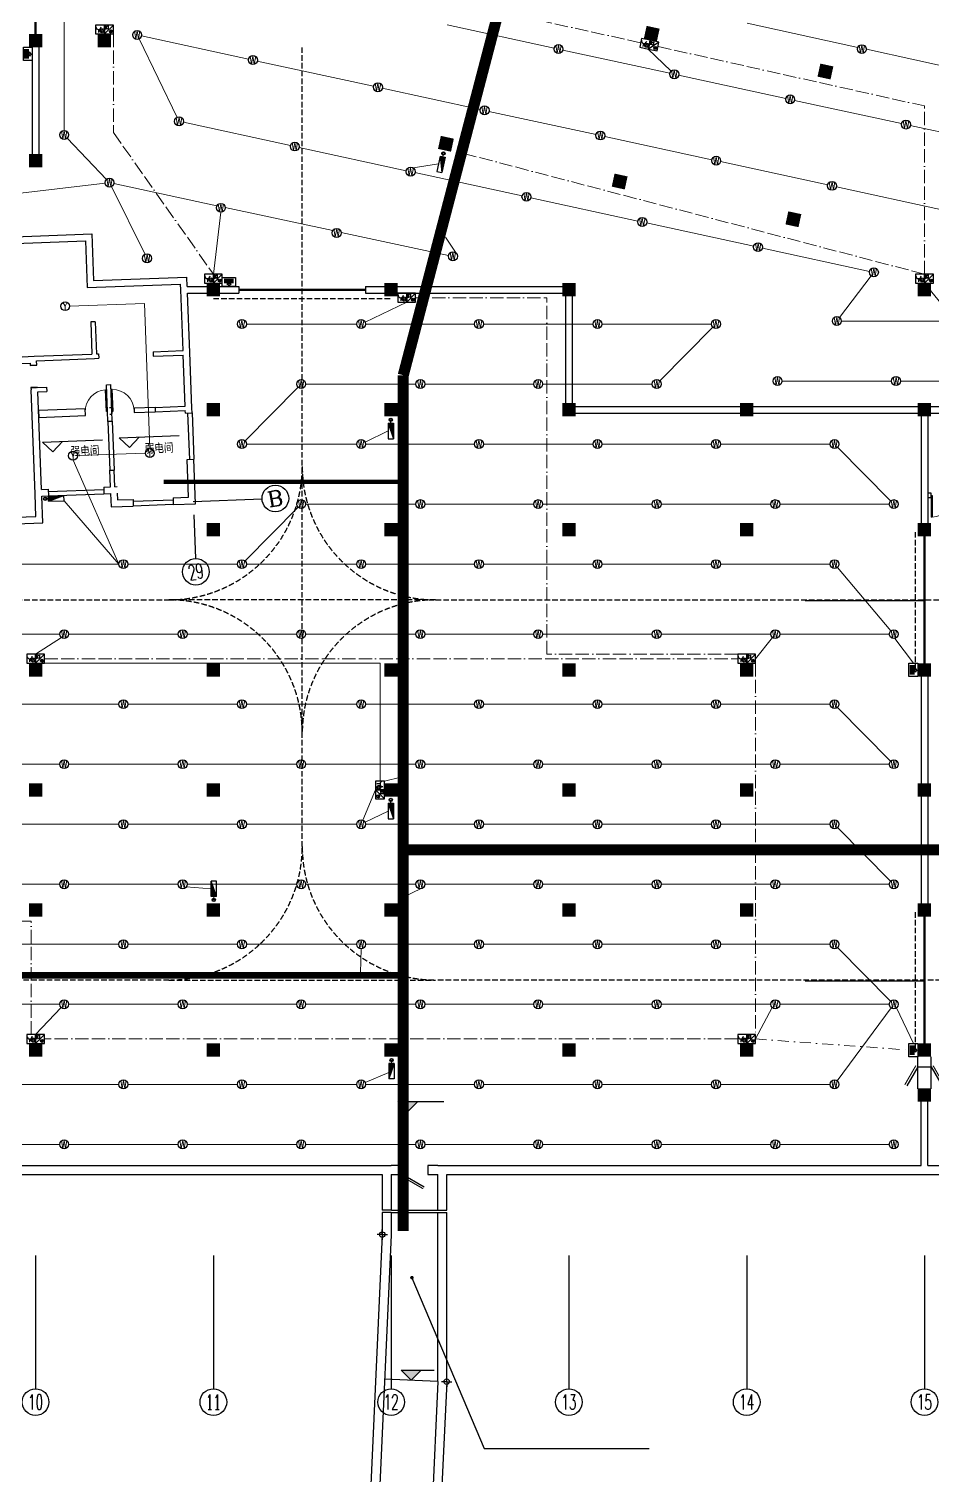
# Model space of a CAD drawing. Extents: x 791398 to 2325386, y -987887 to -518217.
# Drawn here: x 1491594 to 1532237, y -863474 to -798425 of the extents above; entities that cross this region are included whole.
import ezdxf
from ezdxf.enums import TextEntityAlignment as Align

# ---------------------------------------------------------------- set-up
doc = ezdxf.new("R2010")
doc.units = 0
doc.header["$LTSCALE"] = 1000
doc.header["$MEASUREMENT"] = 0
for name, pattern in [('ACAD_ISO11W100', [33.5, 12, -3, 12, -3, 0.5, -3]), ('BORDER', [1.75, 0.5, -0.25, 0.5, -0.25, 0, -0.25]), ('DASH', [0.35, 0.25, -0.1]), ('DASHDOT', [1, 0.5, -0.25, 0, -0.25]), ('DASHEDX2', [1.5, 1, -0.5])]:
    doc.linetypes.add(name, pattern=pattern)
for name, color, linetype in [('AXIS', 3, 'Continuous'), ('AXIS_TEXT', 7, 'Continuous'), ('COLUMN', 9, 'Continuous'), ('DIM_ELEV', 3, 'Continuous'), ('DIM_LEAD', 3, 'Continuous'), ('HT-TEXT', 7, 'Continuous'), ('JPS-X', 1, 'BORDER'), ('JPS-XHS', 7, 'Continuous'), ('PS房间字', 3, 'Continuous'), ('PUB_DIM', 3, 'Continuous'), ('RD-equip', 3, 'Continuous'), ('STAIRS', 9, 'Continuous'), ('WALL', 8, 'Continuous'), ('WINDOW', 8, 'Continuous'), ('ZS封堵', 40, 'Continuous'), ('内部尺寸', 230, 'Continuous'), ('行车方向', 191, 'Continuous')]:
    doc.layers.add(name, color=color, linetype=linetype)
doc.layers.add('RD-line', color=2, linetype='Continuous', lineweight=0)
doc.styles.add('_TCH_AXIS', font='COMPLEX', dxfattribs={"bigfont": 'GBCBIG'})
doc.styles.add('_TEL_DIM', font='SIMPLEX', dxfattribs={"width": 0.8, "height": 3.5, "bigfont": 'HZTXT'})
doc.styles.add('COMPLEX', font='COMPLEX')
doc.styles.add('FS1', font='txt4', dxfattribs={"width": 0.8, "bigfont": 'fstxt'})
doc.styles.get("Standard").update_dxf_attribs({"font": 'gbenor.shx', "bigfont": 'gbcbig.shx'})
doc.styles.add('TEXT', font='tjromans.shx', dxfattribs={"width": 0.8, "height": 400, "bigfont": 'tjhztxt.shx'})
doc.linetypes.add('BRA', pattern='A,2.8,-0.1,["B",_TEL_DIM,S=0.07,R=0,X=0,Y=-0.12],-0.25', length=3.15)

# ---------------------------------------------------------------- blocks, each defined once
blk = doc.blocks.new('dwd')
at = {"layer": 'PUB_DIM'}
for q in [(-233, 0), (0, 233), (233, 0), (0, -233)]:
    blk.add_line((0, 0), q, dxfattribs=at)
blk.add_circle((0, 0), 125, dxfattribs=at)
blk = doc.blocks.new('FF')
at = {"linetype": 'Continuous'}
for radius in [75, 60]:
    blk.add_circle((0, 0), radius, dxfattribs=at)
blk = doc.blocks.new('DXHS')
at = {"layer": 'JPS-XHS'}
blk.add_hatch(color=256, dxfattribs=at).paths.add_polyline_path([(-350, 240), (-350, 0), (350, 0)])
at = {"layer": 'JPS-XHS', "linetype": 'Continuous'}
for p, q in [((-350, 240), (-350, 0)), ((-350, 240), (350, 240)), ((-350, 0), (350, 0)), ((350, 240), (350, 0))]:
    blk.add_line(p, q, dxfattribs=at)
at = {"layer": 'JPS-XHS'}
blk.add_line((-350, 240), (350, 0), dxfattribs=at)
blk = doc.blocks.new('xxhhsss')
at = {"layer": 'JPS-X', "const_width": 50}
for points in [[(45054, -105841), (45086, -105694)], [(42715, -117823), (42715, -117673)], [(27318, -121219), (27168, -121225)], [(42715, -134923), (42715, -134773)], [(34755, -139123), (34755, -139273)], [(42755, -146623), (42755, -146473)]]:
    blk.add_lwpolyline(points, dxfattribs=at)
at = {"layer": 'JPS-X'}
for p, rotation in [((45086, -105694), 77.75137563667849), ((42715, -117673), 90), ((27168, -121225), 182.1740398099917), ((42715, -134773), 90), ((34755, -139273), 270), ((42755, -146473), 270)]:
    blk.add_blockref('FF', p, dxfattribs=dict(at, rotation=rotation))
at = {"layer": 'JPS-XHS', "xscale": -1}
for p, rotation in [((45097, -106209), 77.75137563667849), ((42835, -118173), 90), ((27663, -121086), 182.1740398099917), ((42835, -135273), 90), ((34635, -138773), 270)]:
    blk.add_blockref('DXHS', p, dxfattribs=dict(at, rotation=rotation))
at = {"layer": 'JPS-XHS', "rotation": 270}
blk.add_blockref('DXHS', (42635, -146973), dxfattribs=at)
blk = doc.blocks.new('_FZH')
blk.add_solid([(-0.5, -0.5), (0.5, -0.5), (-0.5, 0.5), (0.5, 0.5)])
blk = doc.blocks.new('$DorLib2D$00000191')
at = {"color": 0}
blk.add_line((-0.5, 0.15), (0.366, 0.65), dxfattribs=at)
at = {"color": 0, "const_width": 0.05}
blk.add_lwpolyline([(-0.55, 0.237), (0.316, 0.737)], dxfattribs=at)
blk = doc.blocks.new('$DorLib2D$00000001')
for p, q in [((0.45, 0.975), (0.5, 0.975)), ((0.45, 0), (0.45, 0.975)), ((0.5, 0), (0.5, 0.975)), ((0.5, 0), (0.45, 0))]:
    blk.add_line(p, q)
at = {"lineweight": 13}
blk.add_arc((0.475, 0), 0.975, 91.46928, 180, dxfattribs=at)
blk = doc.blocks.new('_AXISO')
blk.add_circle((0, 0), 0.5)
at = {"layer": 'AXIS_TEXT', "style": 'COMPLEX', "width": 1.041667}
blk.add_attdef('A', text='', height=0.56, dxfattribs=at).set_placement((-0.25, -0.28), (0.25, -0.28), align=Align.FIT)
blk = doc.blocks.new('$DorLib2D$00000192')
at = {"color": 0}
blk.add_line((-0.5, 0.125), (0.366, 0.625), dxfattribs=at)
at = {"color": 0, "const_width": 0.0417}
blk.add_lwpolyline([(-0.542, 0.197), (0.324, 0.697)], dxfattribs=at)
blk = doc.blocks.new('yy')
at = {"layer": 'RD-equip'}
blk.add_circle((0, 0), 200, dxfattribs=at)
at = {"layer": 'RD-equip', "color": 4, "style": 'FS1', "width": 0.8}
blk.add_attdef('Y', text='', height=360, dxfattribs=at).set_placement((0, 0), align=Align.MIDDLE)
blk = doc.blocks.new('sadadfadsada')
for p, q in [((-400, 400), (-400, 0)), ((0, 400), (-400, 400)), ((-400, 0), (0, 0)), ((-268, 200), (-268, 60)), ((400, 400), (0, 400)), ((400, 400), (0, 0)), ((0, 400), (0, 0)), ((0, 0), (0, 400)), ((0, 0), (400, 0)), ((33, 346, 0), (33, 226, 0)), ((92, 346, 0), (33, 346, 0)), ((33, 226, 0), (92, 226, 0)), ((92, 326, 0), (172, 366, 0)), ((92, 226, 0), (92, 346, 0)), ((172, 206, 0), (92, 246, 0)), ((172, 366, 0), (172, 206, 0)), ((242, 159), (338, 64)), ((242, 64), (338, 159)), ((400, 0), (400, 400))]:
    blk.add_line(p, q)
for centre, radius in [((-109, 144), 90.3), ((-109, 144), 45.2), ((290, 111), 67.6)]:
    blk.add_circle(centre, radius)
blk.add_arc((-268, 320), 120, 180, 0)
at = {"flags": 9}
for p in [(-200, 400), (200, 400)]:
    blk.add_attdef('A', p, '', height=0.008, dxfattribs=at)
blk = doc.blocks.new('FHJL')
at = {"layer": 'RD-equip', "color": 4}
for p, q in [((-212, 331), (210, 331)), ((-212, 274), (210, 274)), ((-212, 221), (210, 221)), ((-212, 168), (210, 168)), ((-97, 120), (-31, 120)), ((0, 43), (-97, 120)), ((-31, 120), (-31, 293)), ((0, 43), (97, 120)), ((31, 120), (31, 293)), ((97, 120), (31, 120))]:
    blk.add_line(p, q, dxfattribs=at)
at = {"layer": 'RD-equip'}
blk.add_lwpolyline([(300, 400), (300, 0), (-300, 0), (-300, 400)], close=True, dxfattribs=at)
blk = doc.blocks.new('YYYY')
at = {"layer": 'RD-equip'}
blk.add_blockref('yy', (0, 0), dxfattribs=at).add_auto_attribs({'Y': 'Y'})

msp = doc.modelspace()

# ---------------------------------------------------------------- hatches: boundary and pattern name
at = {"layer": 'DIM_ELEV'}
for points in [[(1508651, -847121), (1508201, -846671), (1509101, -846671)], [(1508795, -859209), (1508345, -858759), (1509245, -858759)]]:
    msp.add_hatch(color=256, dxfattribs=at).paths.add_polyline_path(points)

# ---------------------------------------------------------------- linework, layer by layer
for p, q in [((1531594, -846106), (1531594, -845106)), ((1531594, -846106), (1531594, -845106)), ((1532194, -846106), (1532194, -845106)), ((1532194, -846106), (1532194, -845106)), ((1507894, -851656), (1509994, -851656)), ((1507894, -851656), (1509994, -851656)), ((1507906, -851556), (1509994, -851556)), ((1507906, -851556), (1509994, -851556))]:
    msp.add_line(p, q)
at = {"layer": 'AXIS'}
for p, q in [((1498987, -819685), (1502084, -819567)), ((1499009, -820285), (1499084, -822243)), ((1491894, -853591), (1491894, -859591)), ((1499894, -853591), (1499894, -859591)), ((1507894, -853591), (1507894, -859591)), ((1515894, -853591), (1515894, -859591)), ((1523894, -853591), (1523894, -859591)), ((1531894, -853591), (1531894, -859591))]:
    msp.add_line(p, q, dxfattribs=at)
at = {"layer": 'DIM_ELEV'}
for p, q in [((1492211, -817016), (1494909, -816914)), ((1492677, -817449), (1492211, -817016)), ((1492677, -817449), (1493110, -816982)), ((1495658, -816815), (1498356, -816712)), ((1496124, -817247), (1495658, -816815)), ((1496124, -817247), (1496557, -816781)), ((1508651, -847121), (1508201, -846671)), ((1508201, -846671), (1510265, -846671)), ((1508651, -847121), (1509101, -846671)), ((1508795, -859209), (1508345, -858759)), ((1508345, -858759), (1509835, -858759)), ((1508795, -859209), (1509245, -858759))]:
    msp.add_line(p, q, dxfattribs=at)
at = {"layer": 'DIM_LEAD'}
for p, q in [((1508829, -854595), (1512074, -862284)), ((1512074, -862284), (1519501, -862284))]:
    msp.add_line(p, q, dxfattribs=at)
at = {"layer": 'DIM_LEAD', "const_width": 80}
msp.add_lwpolyline([(1508813, -854558, 1), (1508844, -854632, 1)], format="xyb", close=True, dxfattribs=at)
at = {"layer": 'HT-TEXT'}
for p, q in [((1526519, -824136, 0), (1531894, -824136)), ((1526519, -841236, 0), (1531894, -841236))]:
    msp.add_line(p, q, dxfattribs=at)
at = {"layer": 'RD-line', "linetype": 'ACAD_ISO11W100', "ltscale": 0.05}
for p, q in [((1519123, -799048), (1496580, -794074)), ((1495395, -798649), (1495395, -803081)), ((1519905, -799217), (1531894, -801891)), ((1531894, -809456), (1531894, -801891)), ((1495395, -803081), (1499894, -809456)), ((1531894, -809456), (1511060, -803999)), ((1508994, -810517), (1514903, -810517)), ((1514903, -826556), (1514903, -810517)), ((1492294, -826756), (1523494, -826756)), ((1523494, -826556), (1514903, -826556)), ((1524294, -826956), (1524294, -843656)), ((1476180, -838556), (1491694, -838556)), ((1491694, -843656), (1491694, -838556)), ((1523494, -843856), (1492294, -843856))]:
    msp.add_line(p, q, dxfattribs=at)
at = {"layer": 'RD-line'}
for p, q in [((1493180, -797542), (1493180, -802992)), ((1496658, -798737), (1501479, -799784)), ((1515231, -799290), (1510410, -798243)), ((1523918, -798159), (1528895, -799257)), ((1496550, -798875), (1498260, -802403)), ((1520442, -800421), (1515621, -799375)), ((1529279, -799342), (1534137, -800413)), ((1501870, -799869), (1507106, -801005)), ((1525654, -801553), (1520833, -800506)), ((1507497, -801090), (1511903, -802047)), ((1530866, -802684), (1526045, -801638)), ((1503364, -803672), (1498543, -802626)), ((1512294, -802132), (1517115, -803178)), ((1493318, -803337), (1495083, -805195)), ((1517506, -803263), (1522327, -804310)), ((1536078, -803816), (1531257, -802769)), ((1508576, -804804), (1503755, -803757)), ((1522718, -804395), (1527539, -805441)), ((1513788, -805935), (1508967, -804889)), ((1490712, -805869), (1495022, -805363)), ((1495309, -805519), (1496821, -808565)), ((1495416, -805382), (1500056, -806377)), ((1527930, -805526), (1532751, -806573)), ((1500432, -806457), (1505275, -807496)), ((1519000, -807067), (1514179, -806020)), ((1524212, -808198), (1519391, -807152)), ((1505642, -807575), (1510478, -808612)), ((1510818, -808515), (1510336, -807788)), ((1529424, -809330), (1524603, -808283)), ((1528070, -811405), (1529498, -809531)), ((1506344, -811699), (1501380, -811699)), ((1511647, -811699), (1506744, -811699)), ((1516980, -811699), (1512047, -811699)), ((1522313, -811699), (1517380, -811699)), ((1528149, -811564), (1533082, -811564)), ((1522373, -811841), (1519987, -814257)), ((1504047, -814399), (1509010, -814399)), ((1509410, -814399), (1514313, -814399)), ((1514713, -814399), (1519647, -814399)), ((1530416, -814264), (1525482, -814264)), ((1535749, -814264), (1530816, -814264)), ((1503706, -814541), (1501320, -816957)), ((1501380, -817099), (1506344, -817099)), ((1506744, -817099), (1511647, -817099)), ((1512047, -817099), (1516980, -817099)), ((1517380, -817099), (1522313, -817099)), ((1522713, -817099), (1527647, -817099)), ((1527987, -817241), (1530373, -819657)), ((1493586, -817821), (1495647, -822499)), ((1495647, -822499), (1493181, -819645)), ((1503706, -819941), (1501320, -822357)), ((1509010, -819799), (1504047, -819799)), ((1514313, -819799), (1509410, -819799)), ((1519647, -819799), (1514713, -819799)), ((1524980, -819799), (1520047, -819799)), ((1530313, -819799), (1525380, -819799)), ((1490713, -822499), (1495647, -822499)), ((1496047, -822499), (1500980, -822499)), ((1501380, -822499), (1506344, -822499)), ((1506744, -822499), (1511647, -822499)), ((1512047, -822499), (1516980, -822499)), ((1517380, -822499), (1522313, -822499)), ((1522713, -822499), (1527647, -822499)), ((1527976, -822652), (1530384, -825497)), ((1492980, -825649), (1488047, -825649)), ((1498313, -825649), (1493380, -825649)), ((1503647, -825649), (1498713, -825649)), ((1509010, -825649), (1504047, -825649)), ((1514313, -825649), (1509410, -825649)), ((1519647, -825649), (1514713, -825649)), ((1524980, -825649), (1520047, -825649)), ((1530313, -825649), (1525380, -825649)), ((1492294, -826956), (1507394, -826956)), ((1507394, -832256), (1507394, -826956)), ((1490713, -828799), (1495647, -828799)), ((1496047, -828799), (1500980, -828799)), ((1501380, -828799), (1506344, -828799)), ((1506744, -828799), (1511647, -828799)), ((1512047, -828799), (1516980, -828799)), ((1517380, -828799), (1522313, -828799)), ((1522713, -828799), (1527647, -828799)), ((1527987, -828941), (1530373, -831357)), ((1492980, -831499), (1488047, -831499)), ((1498313, -831499), (1493380, -831499)), ((1503647, -831499), (1498713, -831499)), ((1509010, -831499), (1504047, -831499)), ((1514313, -831499), (1509410, -831499)), ((1519647, -831499), (1514713, -831499)), ((1524980, -831499), (1520047, -831499)), ((1530313, -831499), (1525380, -831499)), ((1507594, -832256), (1508334, -832085)), ((1490713, -834199), (1495647, -834199)), ((1496047, -834199), (1500980, -834199)), ((1501380, -834199), (1506344, -834199)), ((1506744, -834199), (1511647, -834199)), ((1512047, -834199), (1516980, -834199)), ((1517380, -834199), (1522313, -834199)), ((1522713, -834199), (1527647, -834199)), ((1527987, -834341), (1530373, -836757)), ((1492980, -836899), (1488047, -836899)), ((1498313, -836899), (1493380, -836899)), ((1503647, -836899), (1498713, -836899)), ((1509010, -836899), (1504047, -836899)), ((1509210, -837099), (1508497, -837446)), ((1514313, -836899), (1509410, -836899)), ((1519647, -836899), (1514713, -836899)), ((1524980, -836899), (1520047, -836899)), ((1530313, -836899), (1525380, -836899)), ((1490713, -839599), (1495647, -839599)), ((1496047, -839599), (1500980, -839599)), ((1501380, -839599), (1506344, -839599)), ((1506744, -839599), (1511647, -839599)), ((1512047, -839599), (1516980, -839599)), ((1517380, -839599), (1522313, -839599)), ((1522713, -839599), (1527647, -839599)), ((1527987, -839741), (1530373, -842157)), ((1506544, -839799), (1506512, -840888)), ((1492980, -842299), (1488047, -842299)), ((1498313, -842299), (1493380, -842299)), ((1503647, -842299), (1498713, -842299)), ((1509010, -842299), (1504047, -842299)), ((1514313, -842299), (1509410, -842299)), ((1519647, -842299), (1514713, -842299)), ((1524980, -842299), (1520047, -842299)), ((1530313, -842299), (1525380, -842299)), ((1527966, -845738), (1530394, -842460)), ((1490713, -845899), (1495647, -845899)), ((1496047, -845899), (1500980, -845899)), ((1501380, -845899), (1506344, -845899)), ((1506744, -845899), (1511647, -845899)), ((1512047, -845899), (1516980, -845899)), ((1517380, -845899), (1522313, -845899)), ((1522713, -845899), (1527647, -845899)), ((1488047, -848599), (1492980, -848599)), ((1493380, -848599), (1498313, -848599)), ((1498713, -848599), (1503647, -848599)), ((1504047, -848599), (1509010, -848599)), ((1509410, -848599), (1514313, -848599)), ((1514713, -848599), (1519647, -848599)), ((1520047, -848599), (1524980, -848599)), ((1525380, -848599), (1530313, -848599))]:
    msp.add_line(p, q, dxfattribs=at)
at = {"layer": 'RD-line', "linetype": 'BRA'}
for p, q in [((1519448, -799323), (1520494, -800325)), ((1510021, -804490), (1508880, -804678)), ((1499894, -809456), (1500232, -806671)), ((1531894, -809856), (1533156, -811409)), ((1508594, -810717), (1506724, -811613)), ((1507754, -816506), (1506723, -817011)), ((1491894, -826556), (1493055, -825805)), ((1524294, -826756), (1525055, -825805)), ((1530564, -825843), (1531394, -826956)), ((1507194, -832656), (1506621, -834015)), ((1507754, -833606), (1506723, -834111)), ((1499794, -837106), (1498677, -837014)), ((1491894, -843656), (1493042, -842444)), ((1524294, -843856), (1525041, -842443)), ((1530632, -842460), (1531394, -844056)), ((1507794, -845370), (1506728, -845821))]:
    msp.add_line(p, q, dxfattribs=at)
at = {"layer": 'RD-line', "ltscale": 2}
for p, q in [((1493425, -810890), (1496801, -810772)), ((1497029, -817301), (1496801, -810772)), ((1496836, -817502), (1493779, -817608))]:
    msp.add_line(p, q, dxfattribs=at)
at = {"layer": 'RD-line', "linetype": 'DASHDOT'}
msp.add_line((1524294, -843856), (1531194, -844356), dxfattribs=at)
at = {"layer": 'RD-line', "linetype": 'DASHEDX2'}
for points, const_width in [([(1508440, -814001), (1522530, -760208)], 500), ([(1508440, -835352), (1508440, -814001)], 500), ([(1497661, -818793), (1508440, -818793)], 200), ([(1508440, -835352), (1585253, -835352)], 500), ([(1508440, -835352), (1508440, -841002)], 500), ([(1443461, -841002), (1508440, -841002)], 300), ([(1508440, -841002), (1508440, -852496)], 500)]:
    msp.add_lwpolyline(points, dxfattribs=dict(at, const_width=const_width))
at = {"layer": 'STAIRS'}
msp.add_line((1509994, -859264), (1507596, -859154), dxfattribs=at)
at = {"layer": 'WALL'}
for p, q in [((1491744, -799249), (1491744, -804049)), ((1492044, -799249), (1492044, -804049)), ((1488981, -807856), (1494427, -807649)), ((1494427, -807649), (1494506, -809748)), ((1488992, -808156), (1494138, -807960)), ((1494138, -807960), (1494218, -810059)), ((1494506, -809748), (1498703, -809588)), ((1498719, -810006), (1498703, -809588)), ((1494218, -810059), (1498415, -809900)), ((1498425, -810164), (1498415, -809900)), ((1498529, -812897), (1498425, -810164)), ((1498719, -810006), (1499594, -810006)), ((1498731, -810306), (1499594, -810306)), ((1498832, -812986), (1498731, -810306)), ((1500194, -810006), (1501044, -810006)), ((1500194, -810306), (1501044, -810306)), ((1501044, -810006), (1501044, -810306)), ((1506744, -810006), (1507594, -810006)), ((1506744, -810006), (1506744, -810306)), ((1506744, -810306), (1507594, -810306)), ((1508194, -810006), (1515594, -810006)), ((1508194, -810306), (1515594, -810306)), ((1515744, -810456), (1515744, -815256)), ((1516044, -810456), (1516044, -815256)), ((1494577, -811596), (1494377, -811604)), ((1494377, -811604), (1494432, -813053)), ((1494577, -811596), (1494632, -813045)), ((1491834, -813152), (1494432, -813053)), ((1494632, -813045), (1494732, -813042)), ((1494732, -813042), (1494739, -813241)), ((1497180, -812949), (1498529, -812897)), ((1497180, -812949), (1497187, -813148)), ((1497187, -813148), (1498536, -813097)), ((1498624, -815396), (1498536, -813097)), ((1498927, -815484), (1498832, -812986)), ((1491195, -813476), (1491645, -813459)), ((1491284, -813172), (1491834, -813152)), ((1491645, -813459), (1491649, -813559)), ((1491649, -813559), (1491949, -813548)), ((1491941, -813348), (1494539, -813249)), ((1491949, -813548), (1491941, -813348)), ((1494539, -813249), (1494739, -813241)), ((1491987, -814547), (1491687, -814558)), ((1491687, -814558), (1491691, -814658)), ((1491869, -819355), (1491691, -814658)), ((1491987, -814547), (1492386, -814532)), ((1491994, -814747), (1492394, -814731)), ((1492161, -819143), (1491994, -814747)), ((1492386, -814532), (1492394, -814731)), ((1495084, -814429), (1495284, -814422)), ((1495130, -815628), (1495084, -814429)), ((1495330, -815621), (1495284, -814422)), ((1494125, -815516), (1492026, -815596)), ((1492026, -815596), (1492038, -815896)), ((1494136, -815816), (1494125, -815516)), ((1495136, -815778), (1495124, -815478)), ((1495147, -816078), (1495130, -815628)), ((1495324, -815471), (1495224, -815475)), ((1495334, -815721), (1495326, -815521)), ((1495347, -816070), (1495330, -815621)), ((1497275, -815447), (1496325, -815483)), ((1496325, -815483), (1496333, -815683)), ((1496333, -815683), (1497282, -815647)), ((1497275, -815447), (1498624, -815396)), ((1497275, -815447), (1497282, -815647)), ((1497282, -815647), (1498631, -815595)), ((1498636, -815712), (1498631, -815595)), ((1498636, -815712), (1498935, -815701)), ((1498736, -815708), (1498815, -817790)), ((1498935, -815701), (1498927, -815484)), ((1498935, -815701), (1499014, -817783)), ((1516194, -815406), (1523594, -815406)), ((1516194, -815706), (1523594, -815706)), ((1524194, -815406), (1531594, -815406)), ((1524194, -815706), (1531594, -815706)), ((1532194, -815406), (1539053, -815406)), ((1532194, -815706), (1538987, -815706)), ((1492038, -815896), (1494136, -815816)), ((1495347, -816070), (1495147, -816078)), ((1495147, -816078), (1495347, -816070)), ((1495147, -816078), (1495230, -818276)), ((1495335, -815771), (1495236, -815774)), ((1495347, -816070), (1495430, -818269)), ((1531744, -815856), (1531744, -819406)), ((1532044, -815856), (1532044, -819406)), ((1495230, -818276), (1495430, -818269)), ((1495259, -819026), (1495230, -818276)), ((1495459, -819018), (1495430, -818269)), ((1498715, -817794), (1499014, -817783)), ((1498779, -819493), (1498715, -817794)), ((1499090, -819781), (1499014, -817783)), ((1491907, -820354), (1491869, -819355)), ((1492161, -819143), (1492461, -819132)), ((1492173, -819443), (1492472, -819432)), ((1492218, -820642), (1492173, -819443)), ((1492461, -819132), (1492472, -819432)), ((1492465, -819232), (1494963, -819137)), ((1492472, -819432), (1494970, -819337)), ((1494959, -819037), (1495259, -819026)), ((1494959, -819037), (1494970, -819337)), ((1494970, -819337), (1495270, -819326)), ((1495270, -819326), (1495293, -819925)), ((1495459, -819018), (1495559, -819014)), ((1495570, -819314), (1495570, -819314)), ((1495570, -819314), (1495581, -819614)), ((1495581, -819614), (1496281, -819588)), ((1496281, -819588), (1496292, -819887)), ((1498083, -819619), (1496285, -819687)), ((1498080, -819519), (1498779, -819493)), ((1498080, -819519), (1498091, -819819)), ((1531744, -819406), (1531744, -820656)), ((1532194, -819306), (1532044, -819306)), ((1532044, -819406), (1532044, -820656)), ((1532044, -819506), (1532194, -819506)), ((1532194, -819506), (1532194, -819306)), ((1495293, -819925), (1496292, -819887)), ((1498091, -819819), (1496292, -819887)), ((1498091, -819819), (1499090, -819781)), ((1487921, -820806), (1492218, -820642)), ((1488010, -820502), (1491907, -820354)), ((1531744, -827556), (1531744, -832356)), ((1532044, -827556), (1532044, -832356)), ((1531744, -832956), (1531744, -837756)), ((1532044, -832956), (1532044, -837756)), ((1531594, -845106), (1531594, -844656)), ((1532194, -845106), (1532194, -844656)), ((1531594, -845106), (1532194, -845106)), ((1531744, -849556), (1531744, -846684)), ((1532044, -849556), (1532044, -846684)), ((1445394, -849956), (1507494, -849956)), ((1445794, -849556), (1507894, -849556)), ((1507494, -849956), (1507494, -851556)), ((1508344, -849556), (1507894, -849556)), ((1507894, -849956), (1507894, -851556)), ((1507894, -849956), (1508344, -849956)), ((1508344, -849956), (1508344, -849556)), ((1509994, -849556), (1509544, -849556)), ((1509544, -849556), (1509544, -849956)), ((1509544, -849956), (1509994, -849956)), ((1509994, -849556), (1531744, -849556)), ((1509994, -851556), (1509994, -849956)), ((1510394, -849956), (1531894, -849956)), ((1510394, -851556), (1510394, -849956)), ((1531894, -849956), (1577394, -849956)), ((1532044, -849556), (1577094, -849556)), ((1507894, -851556), (1507494, -851556)), ((1507494, -851656), (1507494, -852656)), ((1507894, -851656), (1507494, -851656)), ((1507894, -851656), (1507894, -852665)), ((1509994, -851556), (1510394, -851556)), ((1509994, -859264), (1509994, -851656)), ((1509994, -851656), (1510394, -851656)), ((1510394, -859273), (1510394, -851656)), ((1507494, -852656), (1506645, -871171)), ((1507894, -852665), (1507045, -871180)), ((1509994, -859264), (1509445, -871235)), ((1510394, -859273), (1509845, -871245))]:
    msp.add_line(p, q, dxfattribs=at)
at = {"layer": 'WINDOW', "linetype": 'DASH'}
for p, q in [((1491949, -813548), (1491649, -813559)), ((1491687, -814558), (1491987, -814547))]:
    msp.add_line(p, q, dxfattribs=at)
at = {"layer": 'WINDOW', "linetype": 'DASH', "ltscale": 2, "const_width": 100}
for points in [[(1491894, -792949), (1491894, -798649)], [(1501044, -810156), (1506744, -810156)], [(1531894, -821256), (1531894, -826956)], [(1531894, -838356), (1531894, -844056)]]:
    msp.add_lwpolyline(points, dxfattribs=at)
at = {"layer": 'ZS封堵', "linetype": 'DASH'}
for points in [[(1499894, -810556), (1507894, -810556)], [(1531494, -827256), (1531494, -820956)], [(1531494, -844356), (1531494, -838056)]]:
    msp.add_lwpolyline(points, dxfattribs=at)
at = {"layer": '行车方向', "linetype": 'DASH'}
for p, q in [((1503894, -835206), (1503894, -799230)), ((1448337, -824106), (1497894, -824106)), ((1509894, -824106), (1497894, -824106)), ((1509894, -824106), (1535643, -824106)), ((1497894, -841206), (1448706, -841206)), ((1497894, -841206), (1509894, -841206)), ((1580594, -841206), (1509894, -841206))]:
    msp.add_line(p, q, dxfattribs=at)
for centre, start, end in [((1497894, -818106), 270, 0), ((1509894, -818106), 180, 270), ((1497894, -830106), 360, 90), ((1509894, -830106), 90, 180), ((1497894, -835206), 270, 360), ((1509894, -835206), 180, 270)]:
    msp.add_arc(centre, 6000, start, end, dxfattribs=at)

# ---------------------------------------------------------------- block references
at = {"layer": 'AXIS'}
ref = msp.add_blockref('_AXISO', (1502683, -819545), dxfattribs=dict(at, xscale=1200, yscale=1200, zscale=1200))
ref.add_attrib('A', 'B', dxfattribs={"layer": 'AXIS_TEXT', "height": 679, "rotation": 10.38374, "style": '_TCH_AXIS', "width": 1.235294}).set_placement((1502410, -819940), (1503078, -819817), align=Align.FIT)
ref = msp.add_blockref('_AXISO', (1499106, -822842), dxfattribs=dict(at, xscale=1200, yscale=1200, zscale=1200))
ref.add_attrib('A', '29', dxfattribs={"layer": 'AXIS_TEXT', "height": 678.8, "rotation": 10.38374, "style": '_TCH_AXIS', "width": 0.617647}).set_placement((1498834, -823237), (1499501, -823115), align=Align.FIT)
ref = msp.add_blockref('_AXISO', (1491894, -860191), dxfattribs=dict(at, xscale=1200, yscale=1200, zscale=1200))
ref.add_attrib('A', '10', dxfattribs={"layer": 'AXIS_TEXT', "height": 678.8, "style": '_TCH_AXIS', "width": 0.724138}).set_placement((1491554, -860531), (1492233, -860531), align=Align.FIT)
ref = msp.add_blockref('_AXISO', (1499894, -860191), dxfattribs=dict(at, xscale=1200, yscale=1200, zscale=1200))
ref.add_attrib('A', '11', dxfattribs={"layer": 'AXIS_TEXT', "height": 678.8, "style": '_TCH_AXIS', "width": 0.875}).set_placement((1499554, -860531), (1500233, -860531), align=Align.FIT)
ref = msp.add_blockref('_AXISO', (1507894, -860191), dxfattribs=dict(at, xscale=1200, yscale=1200, zscale=1200))
ref.add_attrib('A', '12', dxfattribs={"layer": 'AXIS_TEXT', "height": 678.8, "style": '_TCH_AXIS', "width": 0.724138}).set_placement((1507554, -860531), (1508233, -860531), align=Align.FIT)
ref = msp.add_blockref('_AXISO', (1515894, -860191), dxfattribs=dict(at, xscale=1200, yscale=1200, zscale=1200))
ref.add_attrib('A', '13', dxfattribs={"layer": 'AXIS_TEXT', "height": 678.8, "style": '_TCH_AXIS', "width": 0.724138}).set_placement((1515554, -860531), (1516233, -860531), align=Align.FIT)
ref = msp.add_blockref('_AXISO', (1523894, -860191), dxfattribs=dict(at, xscale=1200, yscale=1200, zscale=1200))
ref.add_attrib('A', '14', dxfattribs={"layer": 'AXIS_TEXT', "height": 678.8, "style": '_TCH_AXIS', "width": 0.677419}).set_placement((1523554, -860531), (1524233, -860531), align=Align.FIT)
ref = msp.add_blockref('_AXISO', (1531894, -860191), dxfattribs=dict(at, xscale=1200, yscale=1200, zscale=1200))
ref.add_attrib('A', '15', dxfattribs={"layer": 'AXIS_TEXT', "height": 678.8, "style": '_TCH_AXIS', "width": 0.724138}).set_placement((1531554, -860531), (1532233, -860531), align=Align.FIT)
at = {"layer": 'COLUMN'}
for p, xscale, yscale, zscale, rotation in [((1491894, -798949), 600, 600, 600, 359.9999999997443), ((1494995, -798949), 600, 600, 600, 359.9999999997443), ((1519620, -798644), 599.9999999999441, 600.0000000000331, 600.0000000000331, 347.7513756325686), ((1527438, -800341), 600.0000000001716, 599.9999999999687, 599.9999999999687, 347.7513756325733), ((1510360, -803592), 599.9999999998946, 599.9999999999836, 599.9999999999836, 347.7513756325903), ((1491894, -804349), 600, 600, 600, 359.9999999997777), ((1518178, -805289), 600.0000000001469, 600.0000000000974, 600.0000000000974, 347.7513756325841), ((1525996, -806986), 600.0000000001469, 600.0000000000331, 600.0000000000331, 347.7513756325841), ((1499894, -810156), 600, 600, 600, 359.9999999999), ((1507894, -810156), 600, 600, 600, 359.9999999997665), ((1515894, -810156), 600, 600, 600, 359.9999999997665), ((1531894, -810156), 600, 600, 600, 359.9999999997665), ((1499894, -815556), 600, 600, 600, 359.9999999997665), ((1507894, -815556), 600, 600, 600, 359.9999999997777), ((1515894, -815556), 600, 600, 600, 359.9999999997665), ((1523894, -815556), 600, 600, 600, 359.9999999997665), ((1531894, -815556), 600, 600, 600, 359.9999999997665), ((1499894, -820956), 600, 600, 600, 359.9999999997665), ((1507894, -820956), 600, 600, 600, 359.9999999997665), ((1515894, -820956), 600, 600, 600, 359.9999999997777), ((1523894, -820956), 600, 600, 600, 359.9999999997777), ((1531894, -820956), 600, 600, 600, 359.9999999997665), ((1491894, -827256), 600, 600, 600, 359.9999999997665), ((1499894, -827256), 600, 600, 600, 359.9999999997665), ((1507894, -827256), 600, 600, 600, 359.9999999997665), ((1515894, -827256), 600, 600, 600, 359.9999999997555), ((1523894, -827256), 600, 600, 600, 359.9999999997665), ((1531894, -827256), 600, 600, 600, 359.9999999999), ((1491894, -832656), 600, 600, 600, 359.9999999997777), ((1499894, -832656), 600, 600, 600, 359.9999999997665), ((1507894, -832656), 600, 600, 600, 359.9999999997665), ((1515894, -832656), 600, 600, 600, 359.9999999997777), ((1523894, -832656), 600, 600, 600, 359.9999999999), ((1531894, -832656), 600, 600, 600, 359.9999999999), ((1491894, -838056), 600, 600, 600, 359.9999999997665), ((1499894, -838056), 600, 600, 600, 359.9999999997777), ((1507894, -838056), 600, 600, 600, 359.9999999997665), ((1515894, -838056), 600, 600, 600, 359.9999999997777), ((1523894, -838056), 600, 600, 600, 359.9999999999), ((1531894, -838056), 600, 600, 600, 359.9999999999), ((1491894, -844356), 600, 600, 600, 359.9999999997665), ((1499894, -844356), 600, 600, 600, 359.9999999997665), ((1507894, -844356), 600, 600, 600, 359.9999999997665), ((1515894, -844356), 600, 600, 600, 359.9999999997665), ((1523894, -844356), 600, 600, 600, 359.9999999999), ((1531894, -844356), 600, 600, 600, 359.9999999998888), ((1531894, -846384), 600, 600, 600, 359.9999999998888)]:
    msp.add_blockref('_FZH', p, dxfattribs=dict(at, xscale=xscale, yscale=yscale, zscale=zscale, rotation=rotation))
at = {"layer": 'JPS-XHS'}
msp.add_blockref('xxhhsss', (1465159, -698333), dxfattribs=at)
at = {"layer": 'RD-equip'}
for p in [(1494995, -798649), (1499894, -809856), (1531894, -809856), (1508594, -810717), (1491894, -826956), (1523894, -826956), (1491894, -844056), (1523894, -844056)]:
    msp.add_blockref('sadadfadsada', p, dxfattribs=at)
for p in [(1496463, -798695), (1515426, -799332), (1529079, -799334), (1501675, -799826), (1520638, -800464), (1507301, -801048), (1525850, -801595), (1512099, -802089), (1498348, -802583), (1531062, -802727), (1493180, -803192), (1517311, -803221), (1503559, -803715), (1508771, -804846), (1522523, -804352), (1495220, -805340), (1527734, -805484), (1513983, -805978), (1500232, -806471), (1519195, -807109), (1505444, -807603), (1496910, -808744), (1510674, -808654), (1524407, -808241), (1529619, -809372), (1501180, -811699), (1506544, -811699), (1511847, -811699), (1517180, -811699), (1522513, -811699), (1527949, -811564), (1503847, -814399), (1509210, -814399), (1514513, -814399), (1519847, -814399), (1525282, -814264), (1530616, -814264), (1501180, -817099), (1506544, -817099), (1511847, -817099), (1517180, -817099), (1522513, -817099), (1527847, -817099), (1503847, -819799), (1509210, -819799), (1514513, -819799), (1519847, -819799), (1525180, -819799), (1530513, -819799), (1495847, -822499), (1501180, -822499), (1506544, -822499), (1511847, -822499), (1517180, -822499), (1522513, -822499), (1527847, -822499), (1493180, -825649), (1498513, -825649), (1503847, -825649), (1509210, -825649), (1514513, -825649), (1519847, -825649), (1525180, -825649), (1530513, -825649), (1495847, -828799), (1501180, -828799), (1506544, -828799), (1511847, -828799), (1517180, -828799), (1522513, -828799), (1527847, -828799), (1493180, -831499), (1498513, -831499), (1503847, -831499), (1509210, -831499), (1514513, -831499), (1519847, -831499), (1525180, -831499), (1530513, -831499), (1495847, -834199), (1501180, -834199), (1506544, -834199), (1511847, -834199), (1517180, -834199), (1522513, -834199), (1527847, -834199), (1493180, -836899), (1498513, -836899), (1503847, -836899), (1509210, -836899), (1514513, -836899), (1519847, -836899), (1525180, -836899), (1530513, -836899), (1495847, -839599), (1501180, -839599), (1506544, -839599), (1511847, -839599), (1517180, -839599), (1522513, -839599), (1527847, -839599), (1493180, -842299), (1498513, -842299), (1503847, -842299), (1509210, -842299), (1514513, -842299), (1519847, -842299), (1525180, -842299), (1530513, -842299), (1495847, -845899), (1501180, -845899), (1506544, -845899), (1511847, -845899), (1517180, -845899), (1522513, -845899), (1527847, -845899), (1493180, -848599), (1498513, -848599), (1503847, -848599), (1509210, -848599), (1514513, -848599), (1519847, -848599), (1525180, -848599), (1530513, -848599)]:
    msp.add_blockref('yy', p, dxfattribs=at).add_auto_attribs({'Y': 'W'})
at = {"layer": 'RD-equip', "xscale": 1.000005000270903, "yscale": 1.000005000038072, "zscale": 1.000005, "rotation": 90}
for p in [(1491744, -799548), (1531594, -827256), (1531594, -844356)]:
    msp.add_blockref('FHJL', p, dxfattribs=at)
at = {"layer": 'RD-equip'}
for name, p, rotation in [('sadadfadsada', (1519472, -799328), 347.7513756287452), ('YYYY', (1493225, -810897), 2.000000000197719), ('YYYY', (1493225, -810897), 2.000000000197719), ('YYYY', (1493579, -817621), 2.000000000197719), ('YYYY', (1497036, -817501), 2.000000000197719), ('YYYY', (1497036, -817501), 2.000000000197719), ('sadadfadsada', (1507194, -832656), 270)]:
    msp.add_blockref(name, p, dxfattribs=dict(at, rotation=rotation))
at = {"layer": 'RD-equip', "xscale": 1.000005000270903, "yscale": 1.000005000270903, "zscale": 1.000005}
msp.add_blockref('FHJL', (1500594, -810006), dxfattribs=at)
at = {"layer": 'WINDOW'}
for name, p, xscale, yscale, zscale, rotation in [('$DorLib2D$00000001', (1494630, -815647), 1000, 1000, 1000, 2.174039785932245), ('$DorLib2D$00000001', (1495829, -815602), -1000, 1000, -1000, 2.174039785945781), ('$DorLib2D$00000001', (1532694, -819406), -1000, -1000, -1000, 359.999999999769), ('$DorLib2D$00000191', (1531744, -845606), -1000, 1000, -1000, 89.99999999991107), ('$DorLib2D$00000191', (1532044, -845606), -1000, -1000, -1000, 89.99999999991107), ('$DorLib2D$00000192', (1508944, -849756), 1200, -1200, 1200, 359.9999999998793)]:
    msp.add_blockref(name, p, dxfattribs=dict(at, xscale=xscale, yscale=yscale, zscale=zscale, rotation=rotation))
at = {"layer": '内部尺寸'}
for p in [(1507494, -852656), (1510394, -859273)]:
    msp.add_blockref('dwd', p, dxfattribs=at)

# ---------------------------------------------------------------- texts
at = {"layer": 'PS房间字', "style": 'TEXT', "width": 0.8}
for s, p in [('弱电间', (1496812, -817537)), ('强电间', (1493482, -817663))]:
    msp.add_text(s, height=450, rotation=2.17404, dxfattribs=at).set_placement(p)

doc.saveas('drawing.dxf')
